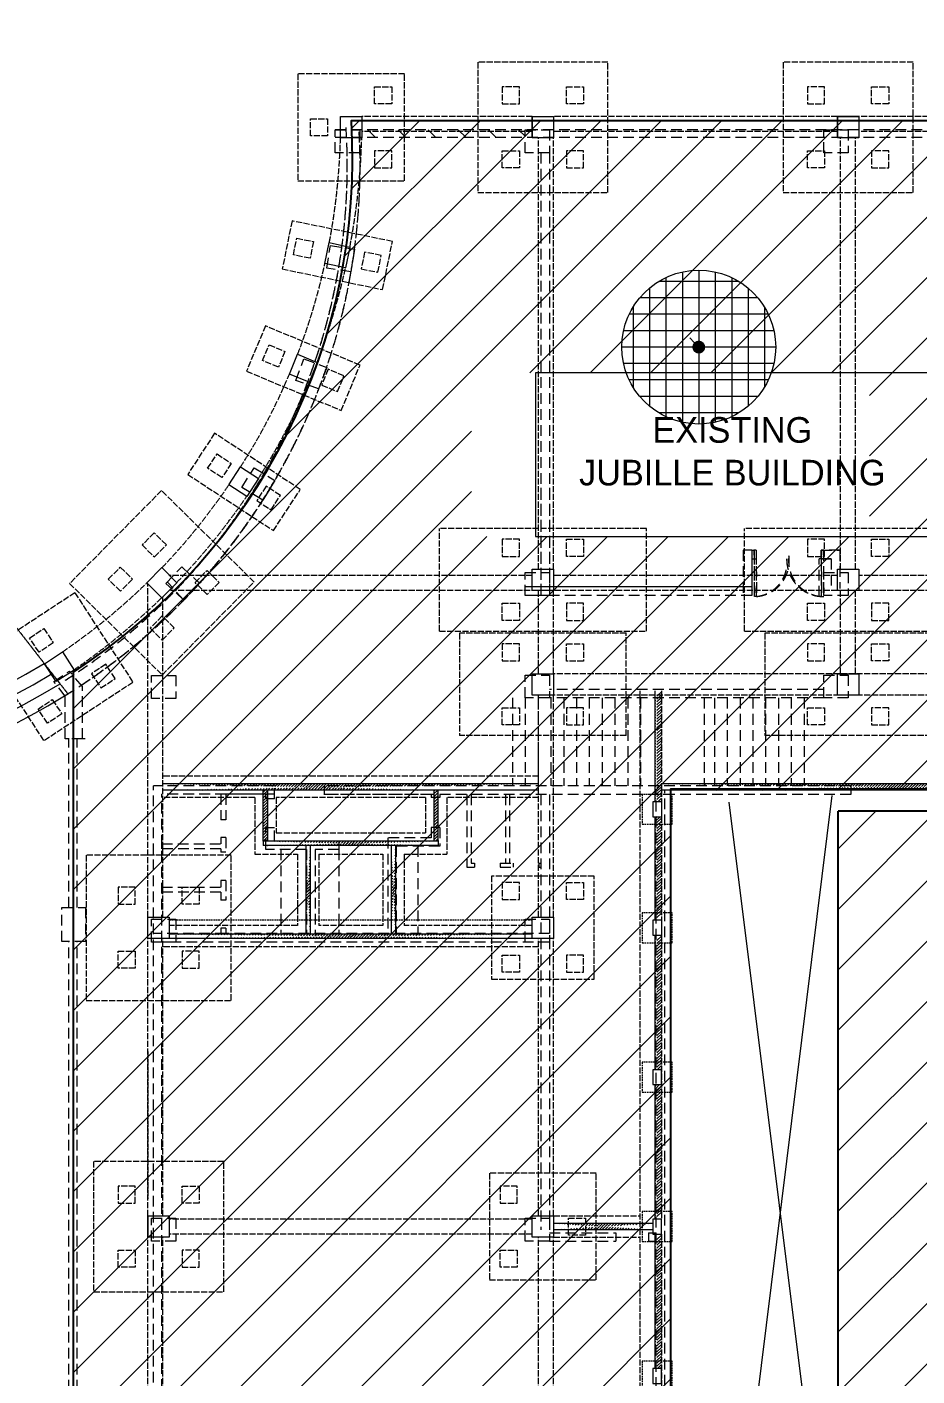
# Model space of a CAD drawing. Header units: millimetres. Extents: x 306431 to 569278, y -16030 to 119854.
# Drawn here: x 385550 to 406397, y 59872 to 91472 of the extents above; entities that cross this region are included whole.
import ezdxf

# ---------------------------------------------------------------- set-up
doc = ezdxf.new("R2010")
doc.units = ezdxf.units.MM
doc.header["$MEASUREMENT"] = 0
for name, pattern in [('ACAD_ISO02W100', [15, 12, -3]), ('DASHED', [0.75, 0.5, -0.25]), ('HIDDEN', [0.375, 0.25, -0.125]), ('HIDDEN2', [4.7625, 3.175, -1.5875])]:
    doc.linetypes.add(name, pattern=pattern)
doc.layers.get('0').update_dxf_attribs({"lineweight": 9})
for name, color, linetype, lineweight in [('A_ARCHITECTURAL BACKGROUND', 251, 'Continuous', 5), ('BEAMS1', 2, 'HIDDEN', 9), ('BOUNDARY', 2, 'Continuous', 25), ('COLUMN', 7, 'Continuous', 13), ('HATCH', 8, 'Continuous', 5), ('PILECAPBAR', 40, 'ACAD_ISO02W100', 25), ('RAFTER', 21, 'Continuous', 20), ('S-ANNO-DIMS', 252, 'Continuous', 5), ('SLAB1', 1, 'Continuous', 9), ('wall', 4, 'Continuous', 25), ('WALLFOOTING', 3, 'ACAD_ISO02W100', 20)]:
    doc.layers.add(name, color=color, linetype=linetype, lineweight=lineweight)
doc.styles.add('MMTX$0$ESMX$0$X-OPTA1D', font='x-opta1d')
pattern_1 = [(225, (1744598.53, 1414065.856), (33.6759605, -33.6759605), [])]
pattern_2 = [(135, (-83138.37034, 154219.73038), (-0.1767766953, -0.1767766953), [])]

# ---------------------------------------------------------------- blocks, each defined once
blk = doc.blocks.new('_Dot')
at = {"color": 0, "linetype": 'ByBlock', "lineweight": -2}
blk.add_line((-0.5, 0), (-1, 0), dxfattribs=at)
at = {"color": 0, "linetype": 'ByBlock', "const_width": 0.5}
blk.add_lwpolyline([(-0.25, 0, 1), (0.25, 0, 1)], format="xyb", close=True, dxfattribs=at)
blk = doc.blocks.new('FOUNDATION_JUBILLE')
at = {"layer": 'WALLFOOTING', "linetype": 'ACAD_ISO02W100', "lineweight": 20, "ltscale": 12}
h = blk.add_hatch(dxfattribs=at)
h.set_pattern_fill('ANSI31', color=256, scale=15, angle=-180, style=0)
h.set_pattern_definition(pattern_1)
edge = h.paths.add_edge_path()
edge.add_line((-103705, -46257), (-112505, -46257))
edge.add_line((-103705, -46107), (-112505, -46107))
edge.add_line((-106155, -46257), (-108755, -46257))
h = blk.add_hatch(dxfattribs=at)
h.set_pattern_fill('ANSI31', color=256, scale=15, angle=-180, style=0)
h.set_pattern_definition([(225, (1764558.14, 1413619.52), (33.6759605, -33.6759605), [])])
edge = h.paths.add_edge_path()
edge.add_line((-89661, -46107), (-100830, -46107))
edge.add_line((-89661, -46257), (-100830, -46257))
h = blk.add_hatch(dxfattribs=at)
h.set_pattern_fill('ANSI31', color=256, scale=15, angle=-180, style=0)
h.set_pattern_definition(pattern_1)
edge = h.paths.add_edge_path()
edge.add_line((-110155, -47457), (-110155, -46257))
edge.add_line((-110055, -46257), (-110055, -47457))
h = blk.add_hatch(dxfattribs=at)
h.set_pattern_fill('ANSI31', color=256, scale=15, angle=-180, style=0)
h.set_pattern_definition(pattern_1)
edge = h.paths.add_edge_path()
edge.add_line((-106055, -47457), (-106055, -46257))
edge.add_line((-106155, -46257), (-106155, -47457))
h = blk.add_hatch(dxfattribs=at)
h.set_pattern_fill('ANSI31', color=256, scale=15, angle=-180, style=0)
h.set_pattern_definition(pattern_1)
edge = h.paths.add_edge_path()
edge.add_line((-106055, -47457), (-110155, -47457))
edge.add_line((-106055, -47557), (-110155, -47557))
h = blk.add_hatch(dxfattribs=at)
h.set_pattern_fill('ANSI31', color=256, scale=15, angle=-180, style=0)
h.set_pattern_definition(pattern_1)
edge = h.paths.add_edge_path()
edge.add_line((-109155, -47557), (-109155, -49632))
edge.add_line((-109055, -47557), (-109055, -49632))
h = blk.add_hatch(dxfattribs=at)
h.set_pattern_fill('ANSI31', color=256, scale=15, angle=-180, style=0)
h.set_pattern_definition(pattern_1)
edge = h.paths.add_edge_path()
edge.add_line((-107055, -47557), (-107055, -49632))
edge.add_line((-107155, -47557), (-107155, -49632))
h = blk.add_hatch(dxfattribs=at)
h.set_pattern_fill('ANSI31', color=256, scale=15, angle=-180, style=0)
h.set_pattern_definition(pattern_1)
edge = h.paths.add_edge_path()
edge.add_line((-103855, -49632), (-112355, -49632))
edge.add_line((-103855, -49732), (-112355, -49732))
h = blk.add_hatch(dxfattribs=at)
h.set_pattern_fill('ANSI31', color=256, scale=15, angle=-180, style=0)
h.set_pattern_definition(pattern_1)
edge = h.paths.add_edge_path()
edge.add_line((-101030, -56557), (-103355, -56557))
edge.add_line((-101030, -56407), (-103355, -56407))
at = {"layer": 'A_ARCHITECTURAL BACKGROUND', "linetype": 'ByBlock', "lineweight": 20, "ltscale": 12}
for p, q in [((-100338, -34121, 0), (-100338, -37641, 0)), ((-99953, -34079, 0), (-99953, -37683, 0)), ((-99567, -34121, 0), (-99567, -37641, 0)), ((-99017, -34341, 0), (-100888, -34341, 0)), ((-100723, -34252, 0), (-100723, -37510, 0)), ((-99182, -34252, 0), (-99182, -37510, 0)), ((-98570, -34726, 0), (-101335, -34726, 0)), ((-101108, -34499, 0), (-101108, -37264, 0)), ((-98797, -34499, 0), (-98797, -37264, 0)), ((-101493, -34947, 0), (-101493, -36816, 0)), ((-98412, -34947, 0), (-98412, -36816, 0)), ((-98324, -35111, 0), (-101582, -35111, 0)), ((-98192, -35496, 0), (-101713, -35496, 0)), ((-98151, -35881, 0), (-101754, -35881, 0)), ((-98192, -36266, 0), (-101713, -36266, 0)), ((-98324, -36651, 0), (-101582, -36651, 0)), ((-98570, -37036, 0), (-101335, -37036, 0)), ((-99017, -37421, 0), (-100888, -37421, 0))]:
    blk.add_line(p, q, dxfattribs=at)
at = {"layer": 'A_ARCHITECTURAL BACKGROUND', "color": 1, "linetype": 'ByBlock', "lineweight": 20, "ltscale": 12}
blk.add_circle((-99953, -35881, 0), 1802, dxfattribs=at)
at = {"layer": 'BEAMS1', "color": 2, "linetype": 'HIDDEN2', "lineweight": 20, "ltscale": 12}
blk.add_line((-103855, -49307, 0), (-112355, -49307, 0), dxfattribs=at)
at = {"layer": 'BEAMS1', "color": 2, "linetype": 'HIDDEN2', "lineweight": 20, "ltscale": 12, "elevation": 0}
for points in [[(-100580, -46357), (-101280, -46357), (-101280, -47057), (-100580, -47057)], [(-100580, -49132), (-101280, -49132), (-101280, -49832), (-100580, -49832)], [(-100580, -52632), (-101280, -52632), (-101280, -53332), (-100580, -53332)], [(-100580, -56132), (-101280, -56132), (-101280, -56832), (-100580, -56832)], [(-100580, -59632), (-101280, -59632), (-101280, -60332), (-100580, -60332)]]:
    blk.add_lwpolyline(points, close=True, dxfattribs=at)
at = {"layer": 'COLUMN', "lineweight": 20}
for p, q in [((-103855, -30482, 0), (-103855, -30982, 0)), ((-96205, -30482, 0), (-96705, -30482, 0)), ((-96705, -30482, 0), (-96705, -30982, 0)), ((-103355, -41082, 0), (-103355, -41582, 0)), ((-96205, -41582, 0), (-96705, -41582, 0)), ((-103355, -43532, 0), (-103355, -44032, 0)), ((-100830, -46532, 0), (-100830, -46882, 0)), ((-103355, -49232, 0), (-103355, -49732, 0)), ((-100830, -49307, 0), (-100830, -49657, 0)), ((-112855, -56232, 0), (-112855, -56732, 0))]:
    blk.add_line(p, q, dxfattribs=at)
at = {"layer": 'COLUMN', "lineweight": 20, "elevation": 0}
for points in [[(-107846, -30982), (-108346, -30982), (-108346, -30482), (-107846, -30482)], [(-103355, -30982), (-103855, -30982), (-103855, -30482), (-103355, -30482)], [(-103355, -30982), (-103855, -30982), (-103855, -30482), (-103355, -30482)], [(-96205, -30982), (-96705, -30982), (-96705, -30482), (-96205, -30482)], [(-108124, -33536), (-108224, -34023), (-108714, -33922), (-108613, -33432)], [(-108891, -36243), (-109081, -36702), (-109543, -36511), (-109352, -36049)], [(-110269, -38961), (-110539, -39378), (-110959, -39107), (-110687, -38687)], [(-112175, -41399), (-112531, -41047), (-112882, -41403), (-112527, -41754)], [(-114586, -43445), (-115005, -43717), (-115275, -43299), (-114859, -43022)], [(-96205, -44032), (-96705, -44032), (-96705, -43532), (-96205, -43532)], [(-112355, -49732), (-112855, -49732), (-112855, -49232), (-112355, -49232)], [(-112355, -49732), (-112855, -49732), (-112855, -49232), (-112355, -49232)], [(-100830, -52807), (-101030, -52807), (-101030, -53157), (-100830, -53157)], [(-112355, -56732), (-112855, -56732), (-112855, -56232), (-112355, -56232)], [(-103355, -56732), (-103855, -56732), (-103855, -56232), (-103355, -56232)], [(-103355, -56732), (-103855, -56732), (-103855, -56232), (-103355, -56232)], [(-103355, -56732), (-103855, -56732), (-103855, -56232), (-103355, -56232)], [(-100830, -56307), (-101030, -56307), (-101030, -56657), (-100830, -56657)], [(-100830, -59807), (-101030, -59807), (-101030, -60157), (-100830, -60157)]]:
    blk.add_lwpolyline(points, close=True, dxfattribs=at)
for points in [[(-103855, -30482), (-103355, -30482), (-103355, -30982), (-103855, -30982)], [(-96205, -30482), (-96205, -30982), (-96705, -30982), (-96705, -30482)], [(-96705, -30482), (-96205, -30482), (-96205, -30982), (-96705, -30982)], [(-103355, -41582), (-103855, -41582), (-103855, -41082), (-103355, -41082)], [(-96705, -41582), (-96705, -41082), (-96205, -41082), (-96205, -41582)], [(-103355, -44032), (-103855, -44032), (-103855, -43532), (-103355, -43532)], [(-100830, -46532), (-101030, -46532), (-101030, -46882), (-100830, -46882)], [(-103355, -49732), (-103855, -49732), (-103855, -49232), (-103355, -49232)], [(-100830, -49307), (-101030, -49307), (-101030, -49657), (-100830, -49657)], [(-112855, -56232), (-112355, -56232), (-112355, -56732), (-112855, -56732)]]:
    blk.add_lwpolyline(points, dxfattribs=at)
at = {"layer": 'PILECAPBAR', "color": 40, "lineweight": 20, "ltscale": 12}
for p, q in [((-103855, -30482, 0), (-107846, -30482, 0)), ((-96705, -30482, 0), (-103355, -30482, 0)), ((-90605, -30482, 0), (-96205, -30482, 0)), ((-103855, -30832, 0), (-107846, -30832, 0)), ((-96705, -30832, 0), (-103355, -30832, 0)), ((-90605, -30832, 0), (-96205, -30832, 0)), ((-103705, -41082, 0), (-103705, -30982, 0)), ((-103355, -41082, 0), (-103355, -30982, 0)), ((-96630, -41082, 0), (-96630, -30982, 0)), ((-96280, -41082, 0), (-96280, -30982, 0)), ((-106030, -42532, 0), (-106030, -40132, 0)), ((-101180, -40132, 0), (-106030, -40132, 0)), ((-101180, -42532, 0), (-101180, -40132, 0)), ((-98880, -42532, 0), (-98880, -40132, 0)), ((-94030, -40132, 0), (-98880, -40132, 0)), ((-103855, -41232, 0), (-112363, -41232, 0)), ((-96705, -41232, 0), (-103355, -41232, 0)), ((-90355, -41232, 0), (-96205, -41232, 0)), ((-114566, -41635, 0), (-116655, -43008, 0)), ((-114566, -41635, 0), (-113206, -43733, 0)), ((-112855, -49232, 0), (-112855, -41430, 0)), ((-96705, -41582, 0), (-112363, -41582, 0)), ((-103705, -43532, 0), (-103705, -41582, 0)), ((-103355, -43532, 0), (-103355, -41582, 0)), ((-96630, -43532, 0), (-96630, -41582, 0)), ((-96280, -43532, 0), (-96280, -41582, 0)), ((-90355, -41582, 0), (-96205, -41582, 0)), ((-112505, -49232, 0), (-112505, -41732, 0)), ((-106030, -42532, 0), (-101180, -42532, 0)), ((-105555, -42582, 0), (-105555, -44982, 0)), ((-101655, -42582, 0), (-105555, -42582, 0)), ((-101655, -44982, 0), (-101655, -42572, 0)), ((-98880, -42532, 0), (-94030, -42532, 0)), ((-98405, -42582, 0), (-98405, -44982, 0)), ((-94505, -42582, 0), (-98405, -42582, 0)), ((-116655, -43008, 0), (-115295, -45106, 0)), ((-90355, -43533, 0), (-103355, -43533, 0)), ((-113206, -43733, 0), (-115295, -45106, 0)), ((-103705, -49232, 0), (-103705, -44032, 0)), ((-103355, -49232, 0), (-103355, -44032, 0)), ((-90355, -44033, 0), (-103355, -44033, 0)), ((-101655, -44982, 0), (-105555, -44982, 0)), ((-94505, -44982, 0), (-98405, -44982, 0)), ((-112855, -56232, 0), (-112855, -49732, 0)), ((-112505, -56232, 0), (-112505, -49732, 0)), ((-103705, -56232, 0), (-103705, -49732, 0)), ((-103355, -56232, 0), (-103355, -49732, 0)), ((-112855, -52382, 0), (-112855, -55832, 0)), ((-103855, -56307, 0), (-112355, -56307, 0)), ((-112855, -63232, 0), (-112855, -56732, 0)), ((-112505, -63232, 0), (-112505, -56732, 0)), ((-103855, -56657, 0), (-112355, -56657, 0)), ((-103705, -63232, 0), (-103705, -56732, 0)), ((-103355, -63232, 0), (-103355, -56732, 0))]:
    blk.add_line(p, q, dxfattribs=at)
for points, elevation in [([(-102080, -29207), (-105130, -29207), (-105130, -32257), (-102080, -32257)], 0), ([(-94930, -29207), (-97980, -29207), (-97980, -32257), (-94930, -32257)], 0), ([(-106846, -29482), (-109346, -29482), (-109346, -31982), (-106846, -31982)], 0), ([(-107146, -30182), (-107546, -30182), (-107546, -29782), (-107146, -29782)], 0), ([(-104555, -30182), (-104155, -30182), (-104155, -29782), (-104555, -29782)], 0), ([(-102655, -30182), (-103055, -30182), (-103055, -29782), (-102655, -29782)], 0), ([(-97405, -30182), (-97005, -30182), (-97005, -29782), (-97405, -29782)], 0), ([(-95505, -30182), (-95905, -30182), (-95905, -29782), (-95505, -29782)], 0), ([(-108646, -30932), (-109046, -30932), (-109046, -30532), (-108646, -30532)], 0), ([(-107146, -31282), (-107546, -31282), (-107546, -31682), (-107146, -31682)], 0), ([(-104555, -31282), (-104155, -31282), (-104155, -31682), (-104555, -31682)], 0), ([(-102655, -31282), (-103055, -31282), (-103055, -31682), (-102655, -31682)], 0), ([(-97405, -31282), (-97005, -31282), (-97005, -31682), (-97405, -31682)], 0), ([(-95505, -31282), (-95905, -31282), (-95905, -31682), (-95505, -31682)], 0), ([(-107128, -33407), (-109479, -32923), (-109710, -34050), (-107359, -34533)], 0), ([(-109369, -33329), (-108977, -33409), (-109057, -33801), (-109449, -33721)], 0), ([(-107389, -33736), (-107781, -33655), (-107861, -34047), (-107469, -34128)], 0), ([(-107888, -36303), (-110105, -35384), (-110545, -36447), (-108328, -37365)], 0), ([(-110016, -35827), (-109646, -35980), (-109799, -36350), (-110169, -36196)], 0), ([(-108264, -36553), (-108633, -36400), (-108786, -36769), (-108417, -36923)], 0), ([(-109286, -39216), (-111293, -37900), (-111924, -38862), (-109917, -40178)], 0), ([(-111237, -38384), (-110903, -38604), (-111123, -38938), (-111457, -38718)], 0), ([(-109753, -39357), (-110088, -39139), (-110306, -39474), (-109971, -39692)], 0), ([(-112537, -39240), (-114690, -41418), (-112520, -43562), (-110368, -41383)], -375), ([(-112709, -40231), (-112990, -40516), (-112705, -40797), (-112424, -40512)], 0), ([(-104555, -40782), (-104155, -40782), (-104155, -40382), (-104555, -40382)], 0), ([(-102655, -40782), (-103055, -40782), (-103055, -40382), (-102655, -40382)], 0), ([(-97405, -40782), (-97005, -40782), (-97005, -40382), (-97405, -40382)], 0), ([(-95505, -40782), (-95905, -40782), (-95905, -40382), (-95505, -40382)], 0), ([(-113784, -41320), (-113503, -41035), (-113218, -41316), (-113500, -41601)], 0), ([(-111187, -41391), (-111468, -41676), (-111753, -41394), (-111471, -41110)], 0), ([(-104555, -41882), (-104155, -41882), (-104155, -42282), (-104555, -42282)], 0), ([(-102655, -41882), (-103055, -41882), (-103055, -42282), (-102655, -42282)], 0), ([(-97405, -41882), (-97005, -41882), (-97005, -42282), (-97405, -42282)], 0), ([(-95505, -41882), (-95905, -41882), (-95905, -42282), (-95505, -42282)], 0), ([(-112521, -42744), (-112240, -42460), (-112524, -42179), (-112805, -42463)], -375), ([(-115073, -42806), (-115406, -43028), (-115627, -42695), (-115295, -42473)], 0), ([(-104555, -43229), (-104155, -43229), (-104155, -42829), (-104555, -42829)], 0), ([(-102655, -43235), (-103055, -43235), (-103055, -42835), (-102655, -42835)], 0), ([(-97405, -43229), (-97005, -43229), (-97005, -42829), (-97405, -42829)], 0), ([(-95505, -43229), (-95905, -43229), (-95905, -42829), (-95505, -42829)], 0), ([(-113955, -43865), (-113622, -43643), (-113844, -43310), (-114177, -43532)], 0), ([(-114873, -44470), (-115206, -44692), (-115428, -44359), (-115095, -44138)], 0), ([(-104555, -44329), (-104155, -44329), (-104155, -44729), (-104555, -44729)], 0), ([(-102655, -44329), (-103055, -44329), (-103055, -44729), (-102655, -44729)], 0), ([(-97405, -44329), (-97005, -44329), (-97005, -44729), (-97405, -44729)], 0), ([(-95505, -44329), (-95905, -44329), (-95905, -44729), (-95505, -44729)], 0), ([(-110905, -47782), (-114305, -47782), (-114305, -51182), (-110905, -51182)], 0), ([(-104805, -48272), (-104805, -50685), (-102405, -50685), (-102405, -48272)], 0), ([(-113155, -48532), (-113555, -48532), (-113555, -48932), (-113155, -48932)], 0), ([(-112055, -48532), (-111655, -48532), (-111655, -48932), (-112055, -48932)], 0), ([(-104555, -48822), (-104155, -48822), (-104155, -48422), (-104555, -48422)], 0), ([(-102655, -48822), (-103055, -48822), (-103055, -48422), (-102655, -48422)], 0), ([(-113155, -50432), (-113555, -50432), (-113555, -50032), (-113155, -50032)], 0), ([(-112055, -50432), (-111655, -50432), (-111655, -50032), (-112055, -50032)], 0), ([(-104555, -50122), (-104155, -50122), (-104155, -50522), (-104555, -50522)], 0), ([(-102655, -50122), (-103055, -50122), (-103055, -50522), (-102655, -50522)], 0), ([(-111080, -54957), (-114130, -54957), (-114130, -58007), (-111080, -58007)], 0), ([(-102355, -55232), (-104855, -55232), (-104855, -57732), (-102355, -57732)], 0), ([(-113555, -55932), (-113155, -55932), (-113155, -55532), (-113555, -55532)], 0), ([(-111655, -55932), (-112055, -55932), (-112055, -55532), (-111655, -55532)], 0), ([(-104605, -55932), (-104205, -55932), (-104205, -55532), (-104605, -55532)], 0), ([(-102605, -56682), (-103005, -56682), (-103005, -56282), (-102605, -56282)], 0), ([(-113555, -57032), (-113155, -57032), (-113155, -57432), (-113555, -57432)], 0), ([(-111655, -57032), (-112055, -57032), (-112055, -57432), (-111655, -57432)], 0), ([(-104605, -57032), (-104205, -57032), (-104205, -57432), (-104605, -57432)], 0)]:
    blk.add_lwpolyline(points, close=True, dxfattribs=dict(at, elevation=elevation))
for centre, radius, start, end in [((-123419, -30610, 0), 15078, 349.2069, 358.6312), ((-123850, -30525, 0), 16010, 349.1598, 358.3633), ((-122960, -30803, 0), 14588, 338.9166, 347.6495), ((-123850, -30525, 0), 16010, 339.0787, 347.3811), ((-122233, -31228, 0), 13746, 327.1349, 337.398), ((-123411, -30612, 0), 15569, 327.5724, 336.9737), ((-123179, -30833, 0), 14758, 316.1917, 325.9001), ((-123411, -30612, 0), 15569, 316.169, 325.7432), ((-123179, -30833, 0), 14758, 304.318, 314.2504), ((-123411, -30612, 0), 15569, 304.5157, 314.3289)]:
    blk.add_arc(centre, radius, start, end, dxfattribs=at)
at = {"layer": 'SLAB1', "lineweight": 20, "ltscale": 12}
for p, q in [((-89661, -46107, 0), (-100830, -46107, 0)), ((-89661, -46257, 0), (-100830, -46257, 0))]:
    blk.add_line(p, q, dxfattribs=at)
at = {"layer": 'wall', "lineweight": 20}
for p, q in [((-100980, -43932, 0), (-100980, -46532, 0)), ((-103705, -46107, 0), (-112505, -46107, 0)), ((-103705, -46257, 0), (-112505, -46257, 0)), ((-110155, -47457, 0), (-110155, -46257, 0)), ((-110055, -46257, 0), (-110055, -47457, 0)), ((-106155, -46257, 0), (-108755, -46257, 0)), ((-106155, -46257, 0), (-106155, -47457, 0)), ((-106055, -47457, 0), (-106055, -46257, 0)), ((-100980, -46882, 0), (-100980, -49307, 0)), ((-106055, -47457, 0), (-110155, -47457, 0)), ((-106055, -47557, 0), (-110155, -47557, 0)), ((-109155, -47557, 0), (-109155, -49632, 0)), ((-109055, -47557, 0), (-109055, -49632, 0)), ((-107155, -47557, 0), (-107155, -49632, 0)), ((-107055, -47557, 0), (-107055, -49632, 0)), ((-103855, -49632, 0), (-112355, -49632, 0)), ((-103855, -49732, 0), (-112355, -49732, 0)), ((-100980, -49657, 0), (-100980, -52807, 0)), ((-100980, -53157, 0), (-100980, -56307, 0)), ((-101030, -56407, 0), (-103355, -56407, 0)), ((-101030, -56557, 0), (-103355, -56557, 0)), ((-100980, -56657, 0), (-100980, -59807, 0))]:
    blk.add_line(p, q, dxfattribs=at)
at = {"layer": 'WALLFOOTING', "linetype": 'ACAD_ISO02W100', "lineweight": 20, "ltscale": 12}
for p, q in [((-101330, -43932, 0), (-101330, -79132, 0)), ((-100830, -43954, 0), (-100980, -44104, 0)), ((-100830, -44022, 0), (-100980, -44172, 0)), ((-100830, -44089, 0), (-100980, -44239, 0)), ((-100830, -44156, 0), (-100980, -44306, 0)), ((-100830, -44224, 0), (-100980, -44374, 0)), ((-100830, -43932, 0), (-100830, -46532, 0)), ((-100830, -44291, 0), (-100980, -44441, 0)), ((-100830, -44358, 0), (-100980, -44508, 0)), ((-100830, -44426, 0), (-100980, -44576, 0)), ((-100830, -44493, 0), (-100980, -44643, 0)), ((-100830, -44560, 0), (-100980, -44710, 0)), ((-100830, -44628, 0), (-100980, -44778, 0)), ((-100830, -44695, 0), (-100980, -44845, 0)), ((-100830, -44762, 0), (-100980, -44912, 0)), ((-100830, -44830, 0), (-100980, -44980, 0)), ((-100830, -44897, 0), (-100980, -45047, 0)), ((-100830, -44965, 0), (-100980, -45115, 0)), ((-100830, -45032, 0), (-100980, -45182, 0)), ((-100830, -45099, 0), (-100980, -45249, 0)), ((-100830, -45167, 0), (-100980, -45317, 0)), ((-100830, -45234, 0), (-100980, -45384, 0)), ((-100830, -45301, 0), (-100980, -45451, 0)), ((-100830, -45369, 0), (-100980, -45519, 0)), ((-100830, -45436, 0), (-100980, -45586, 0)), ((-100830, -45503, 0), (-100980, -45653, 0)), ((-100830, -45571, 0), (-100980, -45721, 0)), ((-100830, -45638, 0), (-100980, -45788, 0)), ((-100830, -45705, 0), (-100980, -45855, 0)), ((-100830, -45773, 0), (-100980, -45923, 0)), ((-103705, -45932, 0), (-112505, -45932, 0)), ((-100830, -45840, 0), (-100980, -45990, 0)), ((-100830, -45907, 0), (-100980, -46057, 0)), ((-100830, -45975, 0), (-100980, -46125, 0)), ((-100830, -46042, 0), (-100980, -46192, 0)), ((-100830, -46110, 0), (-100980, -46260, 0)), ((-110355, -46432, 0), (-112505, -46432, 0)), ((-110355, -46432, 0), (-110355, -47757, 0)), ((-109855, -46432, 0), (-109855, -47257, 0)), ((-106355, -46432, 0), (-109855, -46432, 0)), ((-106355, -46432, 0), (-106355, -47257, 0)), ((-105855, -46432, 0), (-105855, -47757, 0)), ((-103705, -46432, 0), (-105855, -46432, 0)), ((-100830, -46177, 0), (-100980, -46327, 0)), ((-100830, -46244, 0), (-100980, -46394, 0)), ((-100830, -46312, 0), (-100980, -46462, 0)), ((-100830, -46379, 0), (-100980, -46529, 0)), ((-100830, -46446, 0), (-100915, -46532, 0)), ((-100830, -46514, 0), (-100848, -46532, 0)), ((-100861, -46882, 0), (-100980, -47000, 0)), ((-100929, -46882, 0), (-100980, -46933, 0)), ((-100830, -46918, 0), (-100980, -47068, 0)), ((-100830, -46985, 0), (-100980, -47135, 0)), ((-100830, -47052, 0), (-100980, -47202, 0)), ((-100830, -46882, 0), (-100830, -49307, 0)), ((-109855, -47257, 0), (-106355, -47257, 0)), ((-100830, -47120, 0), (-100980, -47270, 0)), ((-100830, -47187, 0), (-100980, -47337, 0)), ((-100830, -47254, 0), (-100980, -47404, 0)), ((-100830, -47322, 0), (-100980, -47472, 0)), ((-100830, -47389, 0), (-100980, -47539, 0)), ((-110155, -47457, 0), (-110155, -47557, 0)), ((-106055, -47438, 0), (-106055, -47457, 0)), ((-106055, -47457, 0), (-106055, -47557, 0)), ((-100830, -47457, 0), (-100980, -47607, 0)), ((-100830, -47524, 0), (-100980, -47674, 0)), ((-100830, -47591, 0), (-100980, -47741, 0)), ((-100830, -47659, 0), (-100980, -47809, 0)), ((-110355, -47757, 0), (-109355, -47757, 0)), ((-109355, -47757, 0), (-109355, -49432, 0)), ((-108855, -47757, 0), (-108855, -49432, 0)), ((-108855, -47757, 0), (-107355, -47757, 0)), ((-107355, -47757, 0), (-107355, -49432, 0)), ((-106855, -47757, 0), (-106855, -49432, 0)), ((-106855, -47757, 0), (-105855, -47757, 0)), ((-100830, -47726, 0), (-100980, -47876, 0)), ((-100830, -47793, 0), (-100980, -47943, 0)), ((-100830, -47861, 0), (-100980, -48011, 0)), ((-100830, -47928, 0), (-100980, -48078, 0)), ((-100830, -47995, 0), (-100980, -48145, 0)), ((-100830, -48063, 0), (-100980, -48213, 0)), ((-100830, -48130, 0), (-100980, -48280, 0)), ((-100830, -48197, 0), (-100980, -48347, 0)), ((-100830, -48265, 0), (-100980, -48415, 0)), ((-100830, -48332, 0), (-100980, -48482, 0)), ((-100830, -48399, 0), (-100980, -48549, 0)), ((-100830, -48467, 0), (-100980, -48617, 0)), ((-100830, -48534, 0), (-100980, -48684, 0)), ((-100830, -48602, 0), (-100980, -48752, 0)), ((-100830, -48669, 0), (-100980, -48819, 0)), ((-100830, -48736, 0), (-100980, -48886, 0)), ((-100830, -48804, 0), (-100980, -48954, 0)), ((-100830, -48871, 0), (-100980, -49021, 0)), ((-100830, -48938, 0), (-100980, -49088, 0)), ((-100830, -49006, 0), (-100980, -49156, 0)), ((-100830, -49073, 0), (-100980, -49223, 0)), ((-100830, -49140, 0), (-100980, -49290, 0)), ((-109355, -49432, 0), (-112355, -49432, 0)), ((-107355, -49432, 0), (-108855, -49432, 0)), ((-103855, -49432, 0), (-106855, -49432, 0)), ((-100830, -49679, 0), (-100980, -49829, 0)), ((-100830, -49747, 0), (-100980, -49897, 0)), ((-100830, -49814, 0), (-100980, -49964, 0)), ((-100830, -49881, 0), (-100980, -50031, 0)), ((-100830, -49657, 0), (-100830, -56307, 0)), ((-103705, -49932, 0), (-112505, -49932, 0)), ((-100830, -49949, 0), (-100980, -50099, 0)), ((-100830, -50016, 0), (-100980, -50166, 0)), ((-100830, -50083, 0), (-100980, -50233, 0)), ((-100830, -50151, 0), (-100980, -50301, 0)), ((-100830, -50218, 0), (-100980, -50368, 0)), ((-100830, -50285, 0), (-100980, -50435, 0)), ((-100830, -50353, 0), (-100980, -50503, 0)), ((-100830, -50420, 0), (-100980, -50570, 0)), ((-100830, -50487, 0), (-100980, -50637, 0)), ((-100830, -50555, 0), (-100980, -50705, 0)), ((-100830, -50622, 0), (-100980, -50772, 0)), ((-100830, -50689, 0), (-100980, -50839, 0)), ((-100830, -50757, 0), (-100980, -50907, 0)), ((-100830, -50824, 0), (-100980, -50974, 0)), ((-100830, -50891, 0), (-100980, -51041, 0)), ((-100830, -50959, 0), (-100980, -51109, 0)), ((-100830, -51026, 0), (-100980, -51176, 0)), ((-100830, -51094, 0), (-100980, -51244, 0)), ((-100830, -51161, 0), (-100980, -51311, 0)), ((-100830, -51228, 0), (-100980, -51378, 0)), ((-100830, -51296, 0), (-100980, -51446, 0)), ((-100830, -51363, 0), (-100980, -51513, 0)), ((-100830, -51430, 0), (-100980, -51580, 0)), ((-100830, -51498, 0), (-100980, -51648, 0)), ((-100830, -51565, 0), (-100980, -51715, 0)), ((-100830, -51632, 0), (-100980, -51782, 0)), ((-100830, -51700, 0), (-100980, -51850, 0)), ((-100830, -51767, 0), (-100980, -51917, 0)), ((-100830, -51834, 0), (-100980, -51984, 0)), ((-100830, -51902, 0), (-100980, -52052, 0)), ((-100830, -51969, 0), (-100980, -52119, 0)), ((-100830, -52036, 0), (-100980, -52186, 0)), ((-100830, -52104, 0), (-100980, -52254, 0)), ((-100830, -52171, 0), (-100980, -52321, 0)), ((-100830, -52239, 0), (-100980, -52389, 0)), ((-100830, -52306, 0), (-100980, -52456, 0)), ((-100830, -52373, 0), (-100980, -52523, 0)), ((-100830, -52441, 0), (-100980, -52591, 0)), ((-100830, -52508, 0), (-100980, -52658, 0)), ((-100830, -52575, 0), (-100980, -52725, 0)), ((-100830, -52643, 0), (-100980, -52793, 0)), ((-100830, -52710, 0), (-100927, -52807, 0)), ((-100830, -52777, 0), (-100859, -52807, 0)), ((-100873, -53157, 0), (-100980, -53264, 0)), ((-100940, -53157, 0), (-100980, -53197, 0)), ((-100830, -53181, 0), (-100980, -53331, 0)), ((-100830, -53249, 0), (-100980, -53399, 0)), ((-100830, -53316, 0), (-100980, -53466, 0)), ((-100830, -53384, 0), (-100980, -53534, 0)), ((-100830, -53451, 0), (-100980, -53601, 0)), ((-100830, -53518, 0), (-100980, -53668, 0)), ((-100830, -53586, 0), (-100980, -53736, 0)), ((-100830, -53653, 0), (-100980, -53803, 0)), ((-100830, -53720, 0), (-100980, -53870, 0)), ((-100830, -53788, 0), (-100980, -53938, 0)), ((-100830, -53855, 0), (-100980, -54005, 0)), ((-100830, -53922, 0), (-100980, -54072, 0)), ((-100830, -53990, 0), (-100980, -54140, 0)), ((-100830, -54057, 0), (-100980, -54207, 0)), ((-100830, -54124, 0), (-100980, -54274, 0)), ((-100830, -54192, 0), (-100980, -54342, 0)), ((-100830, -54259, 0), (-100980, -54409, 0)), ((-100830, -54326, 0), (-100980, -54476, 0)), ((-100830, -54394, 0), (-100980, -54544, 0)), ((-100830, -54461, 0), (-100980, -54611, 0)), ((-100830, -54528, 0), (-100980, -54678, 0)), ((-100830, -54596, 0), (-100980, -54746, 0)), ((-100830, -54663, 0), (-100980, -54813, 0)), ((-100830, -54731, 0), (-100980, -54881, 0)), ((-100830, -54798, 0), (-100980, -54948, 0)), ((-100830, -54865, 0), (-100980, -55015, 0)), ((-100830, -54933, 0), (-100980, -55083, 0)), ((-100830, -55000, 0), (-100980, -55150, 0)), ((-100830, -55067, 0), (-100980, -55217, 0)), ((-100830, -55135, 0), (-100980, -55285, 0)), ((-100830, -55202, 0), (-100980, -55352, 0)), ((-100830, -55269, 0), (-100980, -55419, 0)), ((-100830, -55337, 0), (-100980, -55487, 0)), ((-100830, -55404, 0), (-100980, -55554, 0)), ((-100830, -55471, 0), (-100980, -55621, 0)), ((-100830, -55539, 0), (-100980, -55689, 0)), ((-100830, -55606, 0), (-100980, -55756, 0)), ((-100830, -55673, 0), (-100980, -55823, 0)), ((-100830, -55741, 0), (-100980, -55891, 0)), ((-100830, -55808, 0), (-100980, -55958, 0)), ((-100830, -55876, 0), (-100980, -56026, 0)), ((-103355, -56232, 0), (-101330, -56232, 0)), ((-100830, -55943, 0), (-100980, -56093, 0)), ((-100830, -56010, 0), (-100980, -56160, 0)), ((-100830, -56078, 0), (-100980, -56228, 0)), ((-100830, -56145, 0), (-100980, -56295, 0)), ((-103355, -56732, 0), (-101330, -56732, 0)), ((-100830, -56684, 0), (-100980, -56834, 0)), ((-100830, -56751, 0), (-100980, -56901, 0)), ((-100830, -56818, 0), (-100980, -56968, 0)), ((-100830, -56657, 0), (-100830, -63307, 0)), ((-100830, -56886, 0), (-100980, -57036, 0)), ((-100830, -56953, 0), (-100980, -57103, 0)), ((-100830, -57021, 0), (-100980, -57171, 0)), ((-100830, -57088, 0), (-100980, -57238, 0)), ((-100830, -57155, 0), (-100980, -57305, 0)), ((-100830, -57223, 0), (-100980, -57373, 0)), ((-100830, -57290, 0), (-100980, -57440, 0)), ((-100830, -57357, 0), (-100980, -57507, 0)), ((-100830, -57425, 0), (-100980, -57575, 0)), ((-100830, -57492, 0), (-100980, -57642, 0)), ((-100830, -57559, 0), (-100980, -57709, 0)), ((-100830, -57627, 0), (-100980, -57777, 0)), ((-100830, -57694, 0), (-100980, -57844, 0)), ((-100830, -57761, 0), (-100980, -57911, 0)), ((-100830, -57829, 0), (-100980, -57979, 0)), ((-100830, -57896, 0), (-100980, -58046, 0)), ((-100830, -57963, 0), (-100980, -58113, 0)), ((-100830, -58031, 0), (-100980, -58181, 0)), ((-100830, -58098, 0), (-100980, -58248, 0)), ((-100830, -58165, 0), (-100980, -58315, 0)), ((-100830, -58233, 0), (-100980, -58383, 0)), ((-100830, -58300, 0), (-100980, -58450, 0)), ((-100830, -58368, 0), (-100980, -58518, 0)), ((-100830, -58435, 0), (-100980, -58585, 0)), ((-100830, -58502, 0), (-100980, -58652, 0)), ((-100830, -58570, 0), (-100980, -58720, 0)), ((-100830, -58637, 0), (-100980, -58787, 0)), ((-100830, -58704, 0), (-100980, -58854, 0)), ((-100830, -58772, 0), (-100980, -58922, 0)), ((-100830, -58839, 0), (-100980, -58989, 0)), ((-100830, -58906, 0), (-100980, -59056, 0)), ((-100830, -58974, 0), (-100980, -59124, 0)), ((-100830, -59041, 0), (-100980, -59191, 0)), ((-100830, -59108, 0), (-100980, -59258, 0)), ((-100830, -59176, 0), (-100980, -59326, 0)), ((-100830, -59243, 0), (-100980, -59393, 0)), ((-100830, -59310, 0), (-100980, -59460, 0)), ((-100830, -59378, 0), (-100980, -59528, 0)), ((-100830, -59445, 0), (-100980, -59595, 0)), ((-100830, -59513, 0), (-100980, -59663, 0)), ((-100830, -59580, 0), (-100980, -59730, 0)), ((-100830, -59647, 0), (-100980, -59797, 0)), ((-100830, -59715, 0), (-100922, -59807, 0)), ((-100830, -59782, 0), (-100855, -59807, 0))]:
    blk.add_line(p, q, dxfattribs=at)
at = {"layer": 'RAFTER', "color": 8, "lineweight": 20, "ltscale": 12, "xscale": 300.0000000000002, "yscale": 300.0000000000002, "zscale": 300.0000000000002, "rotation": 314.1948416321965}
blk.add_blockref('_Dot', (-99953, -35881, 0), dxfattribs=at)
blk = doc.blocks.new('CCAH')
at = {"layer": 'BOUNDARY', "ltscale": 0.05}
for p in [(553050, 38021, 0), (562069, 73100, 0)]:
    blk.add_line(p, (553050, 73100, 0), dxfattribs=at)
blk = doc.blocks.new('EXISTING')
at = {"layer": 'HATCH', "linetype": 'HIDDEN', "ltscale": 0.5}
h = blk.add_hatch(dxfattribs=at)
h.set_pattern_fill('ANSI31', color=256, scale=2, angle=90, style=0)
h.set_pattern_definition(pattern_2)
h.paths.add_polyline_path([(-79726.716, -2147.869), (-79726.716, -2147.959), (-79724.779, -2147.959), (-79724.779, -2147.869)])
h = blk.add_hatch(dxfattribs=at)
h.set_pattern_fill('ANSI31', color=256, scale=2, angle=90, style=0)
h.set_pattern_definition(pattern_2)
h.paths.add_polyline_path([(-79726.716, -2147.869), (-79726.716, -2147.959), (-79724.779, -2147.959), (-79724.779, -2147.869)])
for p, q in [((-79717.504, -2147.869), (-79727.001, -2147.869)), ((-79717.504, -2147.959), (-79727.001, -2147.959)), ((-79724.594, -2148.139), (-79724.594, -2153.322)), ((-79724.494, -2148.139), (-79724.494, -2153.322)), ((-79724.594, -2152.06), (-79724.594, -2153.322)), ((-79724.494, -2152.06), (-79724.494, -2153.322)), ((-79722.225, -2152.793), (-79722.225, -2153.222)), ((-79722.125, -2152.793), (-79722.225, -2152.793)), ((-79722.225, -2152.793), (-79722.225, -2153.322)), ((-79722.125, -2152.793), (-79722.225, -2152.793)), ((-79722.125, -2152.793), (-79722.093, -2152.793)), ((-79722.125, -2152.793), (-79722.125, -2153.322)), ((-79722.099, -2152.793), (-79722.093, -2153.334)), ((-79722.074, -2152.793), (-79722.099, -2152.793)), ((-79722.093, -2152.893), (-79722.093, -2152.793)), ((-79722.074, -2152.793), (-79722.068, -2153.334)), ((-79721.312, -2152.793), (-79721.306, -2153.334)), ((-79721.312, -2152.793), (-79721.094, -2152.793)), ((-79721.31, -2152.893), (-79721.31, -2152.793)), ((-79721.094, -2152.793), (-79721.31, -2152.793)), ((-79721.287, -2152.793), (-79721.281, -2153.334)), ((-79721.094, -2152.793), (-79721.094, -2153.242)), ((-79721.094, -2152.793), (-79721.094, -2153.242)), ((-79722.125, -2152.893), (-79722.125, -2153.322)), ((-79722.125, -2152.893), (-79722.093, -2152.893)), ((-79722.093, -2153.334), (-79722.093, -2152.893)), ((-79722.093, -2152.893), (-79722.068, -2152.893)), ((-79722.068, -2153.334), (-79722.068, -2152.893)), ((-79721.335, -2153.334), (-79721.335, -2152.893)), ((-79721.31, -2152.893), (-79721.335, -2152.893)), ((-79721.312, -2152.893), (-79721.194, -2152.893)), ((-79721.194, -2152.893), (-79721.31, -2152.893)), ((-79721.31, -2152.893), (-79721.31, -2153.334)), ((-79721.194, -2152.893), (-79721.194, -2153.242)), ((-79721.194, -2152.893), (-79721.194, -2153.242)), ((-79728.775, -2153.377), (-79728.968, -2153.166)), ((-79728.775, -2153.377), (-79728.968, -2153.166)), ((-79722.225, -2153.222), (-79724.779, -2153.222)), ((-79722.125, -2153.222), (-79724.779, -2153.222)), ((-79722.125, -2153.322), (-79724.779, -2153.322)), ((-79722.125, -2153.322), (-79724.779, -2153.322)), ((-79722.068, -2153.334), (-79722.093, -2153.334)), ((-79721.31, -2153.334), (-79721.335, -2153.334)), ((-79721.306, -2153.334), (-79721.281, -2153.334)), ((-79730.296, -2154.331), (-79730.115, -2154.209)), ((-79730.296, -2154.331), (-79730.115, -2154.209)), ((-79729.961, -2154.388), (-79730.115, -2154.209)), ((-79729.961, -2154.388), (-79730.115, -2154.209)), ((-79730.163, -2154.502), (-79730.296, -2154.331)), ((-79730.163, -2154.502), (-79730.296, -2154.331)), ((-79729.961, -2155.001), (-79729.961, -2154.388)), ((-79729.961, -2155.001), (-79729.961, -2154.388)), ((-79721.281, -2154.423), (-79724.494, -2154.423)), ((-79721.281, -2154.423), (-79724.494, -2154.423)), ((-79730.163, -2155.001), (-79730.163, -2154.502)), ((-79730.163, -2155.001), (-79730.163, -2154.502)), ((-79724.927, -2154.523), (-79724.927, -2155.552)), ((-79724.927, -2154.523), (-79724.927, -2155.552)), ((-79724.777, -2154.523), (-79724.777, -2155.552)), ((-79724.777, -2154.523), (-79724.777, -2155.552)), ((-79724.627, -2154.523), (-79724.627, -2155.552)), ((-79724.627, -2154.523), (-79724.627, -2155.552)), ((-79721.281, -2154.523), (-79724.494, -2154.523)), ((-79721.281, -2154.523), (-79724.494, -2154.523)), ((-79724.477, -2154.523), (-79724.477, -2155.552)), ((-79724.477, -2154.523), (-79724.477, -2155.552)), ((-79724.327, -2154.523), (-79724.327, -2155.552)), ((-79724.327, -2154.523), (-79724.327, -2155.552)), ((-79724.177, -2154.523), (-79724.177, -2155.552)), ((-79724.177, -2154.523), (-79724.177, -2155.552)), ((-79724.027, -2154.523), (-79724.027, -2155.552)), ((-79724.027, -2154.523), (-79724.027, -2155.552)), ((-79723.877, -2154.523), (-79723.877, -2155.552)), ((-79723.877, -2154.523), (-79723.877, -2155.552)), ((-79723.727, -2154.523), (-79723.727, -2155.552)), ((-79723.727, -2154.523), (-79723.727, -2155.552)), ((-79723.577, -2154.523), (-79723.577, -2155.552)), ((-79723.577, -2154.523), (-79723.577, -2155.552)), ((-79723.427, -2154.523), (-79723.427, -2155.552)), ((-79723.427, -2154.523), (-79723.427, -2155.552)), ((-79722.682, -2154.523), (-79722.682, -2155.552)), ((-79722.682, -2154.523), (-79722.682, -2155.552)), ((-79722.562, -2154.523), (-79722.562, -2155.552)), ((-79722.562, -2154.523), (-79722.562, -2155.552)), ((-79722.412, -2154.523), (-79722.412, -2155.552)), ((-79722.412, -2154.523), (-79722.412, -2155.552)), ((-79722.262, -2154.523), (-79722.262, -2155.552)), ((-79722.262, -2154.523), (-79722.262, -2155.552)), ((-79722.112, -2154.523), (-79722.112, -2155.552)), ((-79722.112, -2154.523), (-79722.112, -2155.552)), ((-79721.962, -2154.523), (-79721.962, -2155.552)), ((-79721.962, -2154.523), (-79721.962, -2155.552)), ((-79721.812, -2154.523), (-79721.812, -2155.552)), ((-79721.812, -2154.523), (-79721.812, -2155.552)), ((-79721.662, -2154.523), (-79721.662, -2155.552)), ((-79721.662, -2154.523), (-79721.662, -2155.552)), ((-79721.512, -2154.523), (-79721.512, -2155.552)), ((-79721.512, -2154.523), (-79721.512, -2155.552)), ((-79729.961, -2155.001), (-79730.163, -2155.001)), ((-79729.931, -2155.001), (-79730.163, -2155.001)), ((-79730.123, -2156.977), (-79730.123, -2155.001)), ((-79730.023, -2156.977), (-79730.023, -2155.001)), ((-79729.132, -2163.289), (-79729.132, -2155.551)), ((-79727.715, -2155.551), (-79729.132, -2155.551)), ((-79727.715, -2155.551), (-79729.132, -2155.551)), ((-79727.715, -2155.551), (-79729.132, -2155.551)), ((-79727.715, -2155.704), (-79727.715, -2155.551)), ((-79720.964, -2155.552), (-79727.132, -2155.552)), ((-79727.132, -2155.552), (-79727.132, -2155.652)), ((-79720.964, -2155.552), (-79727.132, -2155.552)), ((-79727.132, -2155.552), (-79727.132, -2155.652)), ((-79720.964, -2155.552), (-79727.132, -2155.552)), ((-79727.132, -2155.558), (-79727.132, -2155.658)), ((-79720.964, -2155.552), (-79720.964, -2155.652)), ((-79720.964, -2155.552), (-79720.964, -2155.652)), ((-79729.032, -2163.189), (-79729.032, -2155.651)), ((-79728.284, -2155.651), (-79729.032, -2155.651)), ((-79728.284, -2155.651), (-79729.032, -2155.651)), ((-79727.715, -2155.651), (-79729.032, -2155.651)), ((-79728.341, -2155.651), (-79728.341, -2155.95)), ((-79728.284, -2155.651), (-79728.284, -2155.95)), ((-79727.815, -2155.651), (-79728.284, -2155.651)), ((-79727.815, -2155.651), (-79728.284, -2155.651)), ((-79727.815, -2155.704), (-79727.815, -2155.651)), ((-79727.715, -2155.704), (-79727.815, -2155.704)), ((-79725.879, -2155.652), (-79727.132, -2155.652)), ((-79725.879, -2155.652), (-79727.132, -2155.652)), ((-79720.964, -2155.652), (-79727.132, -2155.652)), ((-79725.879, -2155.652), (-79725.879, -2155.688)), ((-79725.879, -2155.652), (-79725.879, -2155.688)), ((-79725.879, -2155.652), (-79725.879, -2155.688)), ((-79725.779, -2155.688), (-79725.879, -2155.688)), ((-79725.779, -2155.688), (-79725.879, -2155.688)), ((-79725.779, -2155.688), (-79725.879, -2155.688)), ((-79720.964, -2155.652), (-79725.779, -2155.652)), ((-79725.779, -2155.652), (-79725.779, -2155.688)), ((-79720.964, -2155.652), (-79725.779, -2155.652)), ((-79725.779, -2155.652), (-79725.779, -2155.688)), ((-79725.779, -2155.652), (-79725.779, -2155.688)), ((-79725.461, -2155.652), (-79725.461, -2156.506)), ((-79725.411, -2155.652), (-79725.411, -2156.456)), ((-79725.01, -2155.652), (-79725.01, -2156.456)), ((-79724.96, -2155.652), (-79724.96, -2156.456)), ((-79724.594, -2155.652), (-79724.594, -2160.75)), ((-79724.494, -2155.652), (-79724.494, -2160.75)), ((-79723.244, -2172.163), (-79723.244, -2155.605)), ((-79723.144, -2173.45), (-79723.144, -2155.605)), ((-79728.284, -2155.95), (-79728.341, -2155.95)), ((-79727.815, -2156.299), (-79727.815, -2156.043)), ((-79727.715, -2156.043), (-79727.815, -2156.043)), ((-79727.715, -2156.199), (-79727.715, -2156.043)), ((-79725.879, -2156.039), (-79725.879, -2156.16)), ((-79725.779, -2156.039), (-79725.879, -2156.039)), ((-79725.779, -2156.039), (-79725.779, -2156.26)), ((-79728.341, -2156.156), (-79728.341, -2156.23)), ((-79728.284, -2156.156), (-79728.341, -2156.156)), ((-79728.284, -2156.156), (-79728.284, -2156.33)), ((-79726.961, -2156.199), (-79727.715, -2156.199)), ((-79726.961, -2156.199), (-79726.961, -2156.299)), ((-79725.879, -2156.16), (-79726.387, -2156.16)), ((-79726.387, -2156.16), (-79726.387, -2157.283)), ((-79728.341, -2156.29), (-79728.341, -2156.33)), ((-79728.284, -2156.33), (-79728.341, -2156.33)), ((-79727.339, -2156.299), (-79727.815, -2156.299)), ((-79727.64, -2156.299), (-79727.64, -2157.283)), ((-79727.339, -2156.299), (-79727.339, -2157.283)), ((-79727.239, -2156.299), (-79727.239, -2157.283)), ((-79726.961, -2156.299), (-79727.239, -2156.299)), ((-79726.961, -2156.299), (-79726.961, -2157.283)), ((-79725.779, -2156.26), (-79726.287, -2156.26)), ((-79726.287, -2156.26), (-79726.287, -2157.283)), ((-79726.033, -2156.26), (-79726.033, -2157.283)), ((-79725.461, -2156.506), (-79725.37, -2156.506)), ((-79725.411, -2156.456), (-79725.37, -2156.456)), ((-79725.37, -2156.456), (-79725.37, -2156.506)), ((-79725.07, -2156.456), (-79724.918, -2156.456)), ((-79725.07, -2156.456), (-79725.07, -2156.506)), ((-79725.07, -2156.506), (-79724.918, -2156.506)), ((-79724.918, -2156.456), (-79724.918, -2156.506)), ((-79724.618, -2156.456), (-79724.594, -2156.456)), ((-79724.618, -2156.456), (-79724.618, -2156.506)), ((-79724.618, -2156.506), (-79724.594, -2156.506)), ((-79728.341, -2156.66), (-79728.341, -2156.738)), ((-79728.284, -2156.66), (-79728.341, -2156.66)), ((-79728.284, -2156.66), (-79728.284, -2156.889)), ((-79728.341, -2156.798), (-79728.341, -2156.889)), ((-79728.284, -2156.889), (-79728.341, -2156.889)), ((-79728.284, -2157.283), (-79729.132, -2157.283)), ((-79728.341, -2157.219), (-79728.341, -2157.283)), ((-79728.284, -2157.219), (-79728.341, -2157.219)), ((-79728.284, -2157.219), (-79728.284, -2157.283)), ((-79724.494, -2157.283), (-79728.284, -2157.283)), ((-79730.123, -2167.884), (-79730.123, -2157.376)), ((-79730.023, -2167.884), (-79730.023, -2157.376)), ((-79724.494, -2157.383), (-79729.132, -2157.383)), ((-79724.494, -2160.785), (-79723.717, -2160.785)), ((-79723.717, -2160.785), (-79723.717, -2160.885)), ((-79723.333, -2160.785), (-79723.244, -2160.785)), ((-79723.333, -2160.785), (-79723.333, -2160.885)), ((-79724.494, -2160.885), (-79723.717, -2160.885)), ((-79723.333, -2160.885), (-79723.244, -2160.885))]:
    blk.add_line(p, q, dxfattribs=at)
at = {"layer": 'HATCH', "linetype": 'HIDDEN', "ltscale": 0.5, "elevation": 0}
for points in [[(-79726.716, -2147.869), (-79726.716, -2148.139), (-79727.001, -2148.139), (-79727.001, -2147.869)], [(-79726.716, -2147.869), (-79726.716, -2148.139), (-79727.001, -2148.139), (-79727.001, -2147.869)], [(-79724.494, -2147.869), (-79724.494, -2148.139), (-79724.779, -2148.139), (-79724.779, -2147.869)], [(-79724.494, -2147.869), (-79724.494, -2148.139), (-79724.779, -2148.139), (-79724.779, -2147.869)], [(-79720.996, -2147.869), (-79720.996, -2148.139), (-79721.281, -2148.139), (-79721.281, -2147.869)], [(-79720.996, -2147.869), (-79720.996, -2148.139), (-79721.281, -2148.139), (-79721.281, -2147.869)], [(-79726.778, -2149.267), (-79726.818, -2149.533), (-79727.1, -2149.491), (-79727.059, -2149.224)], [(-79727.102, -2150.652), (-79727.197, -2150.904), (-79727.463, -2150.803), (-79727.368, -2150.551)], [(-79727.71, -2151.975), (-79727.851, -2152.205), (-79728.094, -2152.057), (-79727.953, -2151.827)], [(-79728.591, -2153.18), (-79728.775, -2153.377), (-79728.984, -2153.183), (-79728.8, -2152.986)], [(-79728.591, -2153.18), (-79728.775, -2153.377), (-79728.984, -2153.183), (-79728.8, -2152.986)], [(-79724.494, -2153.052), (-79724.494, -2153.322), (-79724.779, -2153.322), (-79724.779, -2153.052)], [(-79724.494, -2153.052), (-79724.494, -2153.322), (-79724.779, -2153.322), (-79724.779, -2153.052)], [(-79720.996, -2153.052), (-79720.996, -2153.322), (-79721.281, -2153.322), (-79721.281, -2153.052)], [(-79720.996, -2153.052), (-79720.996, -2153.322), (-79721.281, -2153.322), (-79721.281, -2153.052)], [(-79728.869, -2154.261), (-79728.869, -2154.53), (-79729.153, -2154.53), (-79729.153, -2154.261)], [(-79728.869, -2154.261), (-79728.869, -2154.53), (-79729.153, -2154.53), (-79729.153, -2154.261)], [(-79724.494, -2154.254), (-79724.494, -2154.523), (-79724.779, -2154.523), (-79724.779, -2154.254)], [(-79724.494, -2154.254), (-79724.494, -2154.523), (-79724.779, -2154.523), (-79724.779, -2154.254)], [(-79720.996, -2154.254), (-79720.996, -2154.523), (-79721.281, -2154.523), (-79721.281, -2154.254)], [(-79720.996, -2154.254), (-79720.996, -2154.523), (-79721.281, -2154.523), (-79721.281, -2154.254)], [(-79729.926, -2156.977), (-79729.926, -2157.376), (-79730.202, -2157.376), (-79730.202, -2156.977)], [(-79728.869, -2157.113), (-79728.869, -2157.383), (-79729.153, -2157.383), (-79729.153, -2157.113)], [(-79724.494, -2157.113), (-79724.494, -2157.383), (-79724.779, -2157.383), (-79724.779, -2157.113)], [(-79728.869, -2160.615), (-79728.869, -2160.885), (-79729.153, -2160.885), (-79729.153, -2160.615)], [(-79724.494, -2160.615), (-79724.494, -2160.885), (-79724.779, -2160.885), (-79724.779, -2160.615)]]:
    blk.add_lwpolyline(points, close=True, dxfattribs=at)
for points in [[(-79727.762, -2152.06), (-79727.851, -2152.205), (-79728.089, -2152.06)], [(-79728.341, -2156.29), (-79729.032, -2156.29), (-79729.032, -2156.23), (-79728.341, -2156.23)], [(-79728.341, -2156.798), (-79729.032, -2156.798), (-79729.032, -2156.738), (-79728.341, -2156.738)]]:
    blk.add_lwpolyline(points, dxfattribs=at)
at = {"layer": 'HATCH', "linetype": 'HIDDEN', "ltscale": 0.5}
for centre, radius, start, end in [((-79734.006, -2148.292), 7.295, 301.7835, 3.6077), ((-79734.006, -2148.292), 7.145, 302.5318, 3.6077), ((-79734.006, -2148.292), 7.295, 303.5395, 2.2599), ((-79734.006, -2148.292), 7.145, 315.8037, 2.2599), ((-79734.006, -2148.292), 7.145, 302.5318, 328.1684), ((-79734.006, -2148.292), 7.295, 301.7835, 328.8969), ((-79734.006, -2148.292), 7.295, 303.5395, 328.8969), ((-79734.006, -2148.292), 7.145, 315.8037, 328.1684), ((-79722.104, -2152.917), 0.419, 274.9564, 8.0347), ((-79721.274, -2152.917), 0.419, 171.9653, 265.0436), ((-79722.109, -2152.938), 0.398, 275.9759, 6.5288), ((-79721.285, -2152.906), 0.429, 178.2601, 266.6712), ((-79733.653, -2148.782), 6.692, 303.3422, 313.9466)]:
    blk.add_arc(centre, radius, start, end, dxfattribs=at)
blk = doc.blocks.new('GF_PLAN NEW')
at = {"layer": 'A_ARCHITECTURAL BACKGROUND', "linetype": 'DASHED', "ltscale": 0.5}
blk.add_line((54121, 78360, 0), (52192, 80839, 0), dxfattribs=at)
blk.add_line((54121, 78360, 0), (52192, 80839, 0), dxfattribs=at)
at = {"layer": 'A_ARCHITECTURAL BACKGROUND', "ltscale": 0.5}
for p, q in [((69598, 56468, 0), (72019, 75981, 0)), ((69598, 75825, 0), (72019, 56468, 0))]:
    blk.add_line(p, q, dxfattribs=at)
at = {"layer": 'A_ARCHITECTURAL BACKGROUND', "ltscale": 10}
for radius, start, end in [(13692, 236.2052, 301.6894), (13992, 235.84, 301.8225), (14592, 235.1674, 302.0722), (14292, 235.4934, 301.95)]:
    blk.add_arc((46373, 90724, 0), radius, start, end, dxfattribs=at)
at = {"layer": 'A_ARCHITECTURAL BACKGROUND', "lineweight": -3, "xscale": 2000.15698356808, "yscale": 2000.15698356808, "zscale": 2000.15698356808}
blk.add_blockref('EXISTING', (159526902, 4387646, 0), dxfattribs=at)

msp = doc.modelspace()

# ---------------------------------------------------------------- hatches: boundary and pattern name
at = {"layer": 'HATCH', "ltscale": 0.05}
h = msp.add_hatch(dxfattribs=at)
h.set_pattern_fill('ANSI31', color=252, scale=8000)
h.set_pattern_definition([(45, (-148500, 0), (-707.1068, 707.1068), [])])
h.paths.add_polyline_path([(450606.5, 107705.1), (413569, 107705.1), (413569, 73100), (404550.2, 73100), (404550.2, 38020.8), (402123.8, 38020.8), (402123.8, 37961.1), (395381, 37961.1), (395381, 4991.8), (450607.1, 4991.8)])
h.paths.add_polyline_path([(421107.7, 52959.8), (421107.7, 58161.1), (434049.3, 58161.1), (434049.3, 52959.8)], flags=16)
h.paths.add_polyline_path([(422004.1, 53941.5), (433046.9, 53941.5), (433046.9, 56841.5), (422004.1, 56841.5)], flags=8)
h = msp.add_hatch(dxfattribs=at)
h.set_pattern_fill('ANSI31', color=56, scale=8000, style=0)
edge = h.paths.add_edge_path()
edge.add_line((411944.5, 73622.5), (400623.8, 73622.5))
edge.add_line((400623.8, 73622.5), (400623.8, 37961.1))
edge.add_line((400623.8, 37961.1), (386636.2, 37961.1))
edge.add_line((386636.2, 37961.1), (386636.2, 76361.2))
edge.add_arc((378854.9, 88383.3), 14320.6, 302.91294, 363.60773)
edge.add_line((393147.1, 89284.5), (411944.5, 89284.5))
edge.add_line((411944.5, 89284.5), (411944.5, 73622.5))
h.paths.add_polyline_path([(395963.5, 83369), (395963.5, 79538), (405284.2, 79538), (405284.2, 83369)], flags=0)

# ---------------------------------------------------------------- linework, layer by layer
at = {"ltscale": 0.05}
msp.add_line((413568.5, 73100, 0), (404550.2, 73100, 0), dxfattribs=at)
at = {"layer": 'BOUNDARY', "ltscale": 0.05, "elevation": 0}
msp.add_lwpolyline([(411944.5, 73622.5), (400623.8, 73622.5), (400623.8, 37961.1), (386636.2, 37961.1), (386636.2, 76361.2, 0.2712011), (393147.1, 89284.5), (411944.5, 89284.5)], format="xyb", close=True, dxfattribs=at)
msp.add_lwpolyline([(411944.5, 73622.5), (400623.8, 73622.5), (400623.8, 37961.1), (386636.2, 37961.1), (386636.2, 76361.2, 0.2712011), (393147.1, 89284.5), (411944.5, 89284.5)], format="xyb", close=True, dxfattribs=at)
at = {"layer": 'S-ANNO-DIMS', "ltscale": 0.05, "elevation": 0}
msp.add_lwpolyline([(397463.5, 79538), (406784.2, 79538), (406784.2, 83369), (397463.5, 83369)], close=True, dxfattribs=at)

# ---------------------------------------------------------------- block references
msp.add_blockref('CCAH', (-148500, 0))
at = {"layer": 'A_ARCHITECTURAL BACKGROUND'}
msp.add_blockref('GF_PLAN NEW', (332388.1, -2507.2, 0), dxfattribs=at)
at = {"layer": 'S-ANNO-DIMS'}
msp.add_blockref('FOUNDATION_JUBILLE', (501238.3, 119854.2, 0), dxfattribs=at)

# ---------------------------------------------------------------- texts
at = {"color": 7, "ltscale": 0.05, "insert": (402070.8, 81529.4, 0), "char_height": 600, "width": 11058.607, "attachment_point": 5, "style": 'MMTX$0$ESMX$0$X-OPTA1D'}
msp.add_mtext('EXISTING \\PJUBILLE BUILDING', dxfattribs=at)

doc.saveas('drawing.dxf')
